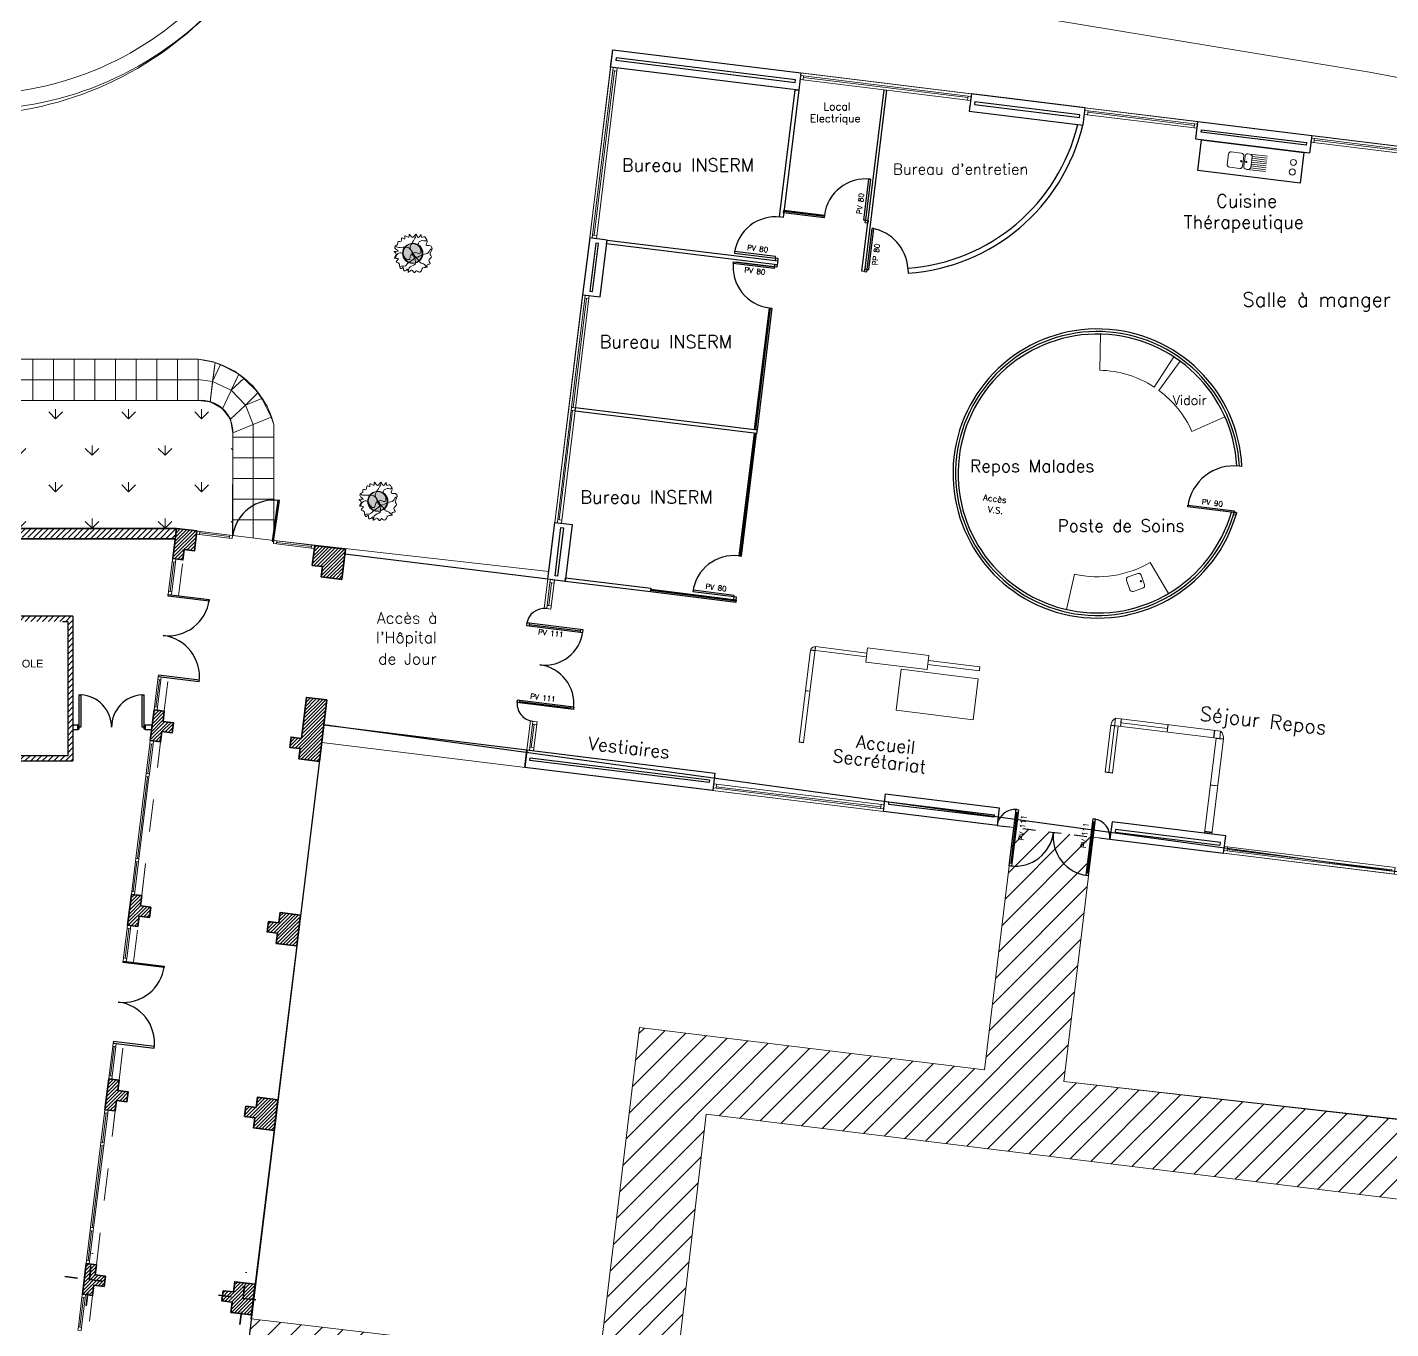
# Model space of a CAD drawing. Header units: metres. Extents: x -8 to 247, y -4 to 148.
# Drawn here: x 182.58 to 208.99, y 102.5 to 127.71 of the extents above; entities that cross this region are included whole.
import ezdxf
from ezdxf.enums import TextEntityAlignment as Align

# ---------------------------------------------------------------- set-up
doc = ezdxf.new("R2010")
doc.units = ezdxf.units.M
doc.header["$LTSCALE"] = 5
for name, pattern in [('CACHÉ', [0.25, 0.125, -0.125]), ('CONTINU', [0]), ('POINTILLÉS', [0.1, 0.05, -0.05])]:
    doc.linetypes.add(name, pattern=pattern)
doc.layers.get('0').update_dxf_attribs({"lineweight": 0})
for name, color, linetype, lineweight in [('003 Mur porteur', 7, 'Continuous', 18), ('00_tx_rep_local', 7, 'Continuous', 5), ('800 Espace-vert', 8, 'Continuous', 5), ('801 ABRES JARDINS', 8, 'Continuous', 0), ('900 equipement', 150, 'Continuous', 0), ('A_chass', 4, 'Continuous', 20), ('A_MURS_STRU', 7, 'Continuous', 35), ('A_SANI', 5, 'Continuous', 20)]:
    doc.layers.add(name, color=color, linetype=linetype, lineweight=lineweight)
for name, color, linetype in [('_contour jardin', 3, 'Continuous'), ('A_Etiqu_Local', 7, 'Continuous'), ('A_HACH_CLOIS', 7, 'CONTINU'), ('A_MUR_CLOI', 7, 'Continuous'), ('A_MURS_CLOI', 7, 'Continuous'), ('A_PORT', 7, 'Continuous'), ('Circulation jardin', 31, 'Continuous')]:
    doc.layers.add(name, color=color, linetype=linetype)
doc.styles.add('Attribut', font='arial.ttf')
doc.styles.add('ROMANS', font='ROMANS')

# ---------------------------------------------------------------- blocks, each defined once
blk = doc.blocks.new('BROCA0P-G8')
at = {"layer": '800 Espace-vert', "color": 7, "linetype": 'Continuous'}
for p, q in [((71.100006, 88.535446), (70.800003, 88.535446)), ((71.899994, 88.535446), (72.199997, 88.535446)), ((72.199997, 88.235443), (72.199997, 88.535446))]:
    blk.add_line(p, q, dxfattribs=at)
blk.add_lwpolyline([(71.100006, 88.535446), (71.899994, 88.535446)], dxfattribs=at)
blk = doc.blocks.new('BROCA0P-G9')
at = {"layer": '800 Espace-vert', "color": 7, "linetype": 'Continuous'}
blk.add_lwpolyline([(71.100006, 107.150002), (71.899994, 107.150002)], dxfattribs=at)
blk = doc.blocks.new('BROCA0P-G10')
at = {"layer": '800 Espace-vert', "color": 7, "linetype": 'Continuous'}
for p, q in [((72.199997, 107.150002), (72.199997, 106.849998)), ((71.100006, 106.849998), (70.800003, 106.849998)), ((71.899994, 106.849998), (72.199997, 106.849998))]:
    blk.add_line(p, q, dxfattribs=at)
blk.add_lwpolyline([(71.100006, 106.849998), (71.899994, 106.849998)], dxfattribs=at)
blk = doc.blocks.new('BROCA0P-G7')
at = {"layer": '800 Espace-vert', "color": 7, "linetype": 'Continuous'}
for p, q in [((70.800003, 107.150002), (70.800003, 106.849998)), ((70.800003, 88.535446), (70.800003, 87.957268)), ((72.199997, 88.235443), (72.199997, 87.957268))]:
    blk.add_line(p, q, dxfattribs=at)
for points in [[(71.100006, 107.150002), (71.100006, 107.650002)], [(71.899994, 107.650002), (71.899994, 107.150002)], [(70.800003, 107.150002), (70.800003, 107.342735)], [(72.199997, 107.342735), (72.199997, 107.150002)], [(71.100006, 88.150002), (71.899994, 88.150002)], [(71.100006, 88.150002), (71.100006, 87.650002)], [(71.899994, 87.650002), (71.899994, 88.150002)]]:
    blk.add_lwpolyline(points, dxfattribs=at)
for centre, radius, start, end in [((71.100006, 101.150002), 6.5, 90.000003, 184.624084), ((71.899994, 101.150002), 6.5, 355.375917, 89.999996), ((71.100006, 101.150002), 6.2, 92.77349, 187.417672), ((71.899994, 101.150002), 6.2, 352.582315, 87.226509), ((65, 97.650002), 3, 97.25462, 262.745384), ((78, 97.650002), 3, 277.254618, 82.745379), ((65, 97.650002), 2.7, 91.020945, 268.979051), ((71.899994, 94.150002), 6.2, 270.000001, 270.000001), ((78, 97.650002), 2.7, 271.02095, 88.979053), ((71.100006, 94.150002), 6.2, 172.582338, 267.226507), ((71.899994, 94.150002), 6.2, 272.773495, 7.417662), ((71.100006, 94.150002), 6.5, 175.375912, 270.000001), ((71.899994, 94.150002), 6.5, 270.000001, 4.624088)]:
    blk.add_arc(centre, radius, start, end, dxfattribs=at)
at = {"layer": '800 Espace-vert'}
for name in ['BROCA0P-G10', 'BROCA0P-G9', 'BROCA0P-G8']:
    blk.add_blockref(name, (0, 0), dxfattribs=at)
blk = doc.blocks.new('A_Etiqu_Local')
at = {"style": 'Attribut', "flags": 1}
for tag, p in [('CODE_HOPITAL', (-0.446, 1.632)), ('CODE_SITE', (-0.446, 1.407)), ('CODE_BATIMENT', (-0.446, 1.182)), ('CODE_SECTEUR', (-0.446, 0.957)), ('CODE_ETAGE', (-0.446, 0.732)), ('NOM_NORMALISE', (-0.446, -0.843)), ('SECTEUR_ACTIVITE', (-0.446, -1.068)), ('SOUS_SECTEUR_ACTIVITE', (-0.446, -1.293)), ('VOLUME', (-0.446, -1.518)), ('SERVICE', (-0.446, -1.743)), ('CODE_UG', (-0.446, -1.968)), ('CODE_UA', (-0.446, -2.193)), ('CODE_POLE', (-0.446, -2.418)), ('OCCUPANT_EXTERNE', (-0.446, -2.643)), ('DISPONIBILITE', (-0.446, -2.868)), ('ACCES_HANDICAPES', (-0.446, -3.093)), ('NATURE_SOL', (-0.446, -3.318)), ('RISQUE_LABORATOIRE', (-0.446, -3.543)), ('AMIANTE', (-0.446, -3.768))]:
    blk.add_attdef(tag, p, '', height=0.15, dxfattribs=at)
at = {"layer": 'A_Etiqu_Local', "style": 'Attribut'}
for tag, p in [('CODE_PIECE', (-0.446, 0.282)), ('NOM_USAGE', (-0.446, 0.057)), ('SURFACE', (-0.446, -0.168))]:
    blk.add_attdef(tag, p, '', height=0.15, dxfattribs=at)

msp = doc.modelspace()

# ---------------------------------------------------------------- hatches: boundary and pattern name
at = {"layer": '800 Espace-vert'}
h = msp.add_hatch(dxfattribs=at)
h.set_pattern_fill('GRASS', color=8, style=0)
h.set_pattern_definition([(90, (109.5912, 38.09946), (-0.707107, 0.707107), [0.1875, -1.226714]), (45, (109.5912, 38.0995), (-0.707107, 0.707107), [0.1875, -0.8125]), (135, (109.5912, 38.0995), (-0.707107, -0.707107), [0.1875, -0.8125])])
edge = h.paths.add_edge_path()
edge.add_line((180.691, 120.481), (180.691, 117.999))
edge.add_line((180.691, 117.999), (185.469, 118))
edge.add_line((185.469, 118), (186.56, 117.865))
edge.add_line((186.56, 117.865), (186.562, 119.79))
edge.add_arc((185.571, 119.427), 1.055, 20.1547, 92.2234)
edge.add_line((185.53, 120.481), (180.691, 120.481))
at = {"layer": '801 ABRES JARDINS'}
for points in [[(190.231, 123.325, 1), (189.85, 123.325, 1)], [(189.554, 118.524, 1), (189.173, 118.524, 1)]]:
    msp.add_hatch(color=8, dxfattribs=at).paths.add_polyline_path(points)
at = {"layer": 'A_HACH_CLOIS'}
h = msp.add_hatch(dxfattribs=at)
h.set_pattern_fill('ANSI31', color=8, scale=0.025, style=0)
h.paths.add_polyline_path([(185.469, 117.999), (180.691, 117.999), (177.916, 117.999), (177.916, 117.859), (177.916, 117.859), (185.445, 117.799)])
h = msp.add_hatch(dxfattribs=at)
h.set_pattern_fill('ANSI31', color=8, scale=0.025, style=0)
h.paths.add_polyline_path([(179.666, 116.2), (183.466, 116.2), (183.466, 116.299), (179.666, 116.299)])
h.paths.add_polyline_path([(180.266, 115.7), (180.191, 115.7), (180.191, 116.2), (180.266, 116.2)])
h.paths.add_polyline_path([(181.141, 116.2), (181.066, 116.2), (181.066, 115.7), (181.141, 115.7)])
h.paths.add_polyline_path([(183.366, 116.2), (183.466, 116.2), (183.466, 113.5), (183.366, 113.5)])
h.paths.add_polyline_path([(183.366, 113.5), (181.604, 113.5), (181.604, 113.599), (183.366, 113.599)])
h.paths.add_polyline_path([(181.604, 114.5), (181.529, 114.5), (181.529, 113.5), (181.604, 113.5)])
h.paths.add_polyline_path([(181.529, 114.425), (178.666, 114.425), (178.666, 114.5), (181.529, 114.5)])
h.paths.add_polyline_path([(181.141, 114.5), (181.066, 114.5), (181.066, 115), (181.141, 115)])
h.paths.add_polyline_path([(180.266, 114.5), (180.191, 114.5), (180.191, 115), (180.266, 115)])
at = {"layer": 'A_MURS_STRU'}
h = msp.add_hatch(dxfattribs=at)
h.set_pattern_fill('ANSI31', color=8, scale=0.015, style=0)
h.paths.add_polyline_path([(188.745, 117.597), (188.149, 117.67), (188.102, 117.285), (188.3, 117.261), (188.276, 117.062), (188.673, 117.013)])
h.paths.add_polyline_path([(187.875, 110.511), (187.478, 110.56), (187.453, 110.361), (187.255, 110.386), (187.23, 110.187), (187.429, 110.163), (187.404, 109.964), (187.801, 109.915)])
h.paths.add_polyline_path([(184.599, 110.913), (184.526, 110.318), (184.725, 110.293), (184.749, 110.492), (184.947, 110.467), (184.972, 110.666), (184.773, 110.69), (184.798, 110.889)])
h.paths.add_polyline_path([(184.16, 107.34), (184.087, 106.744), (184.286, 106.72), (184.31, 106.919), (184.509, 106.894), (184.533, 107.093), (184.335, 107.117), (184.359, 107.316)])
h.paths.add_polyline_path([(187.436, 106.938), (187.039, 106.986), (187.014, 106.788), (186.816, 106.812), (186.792, 106.614), (186.99, 106.589), (186.966, 106.391), (187.363, 106.342)])
h.paths.add_polyline_path([(188.386, 114.68), (187.989, 114.728), (187.892, 113.934), (187.693, 113.959), (187.669, 113.76), (187.868, 113.736), (187.843, 113.537), (188.24, 113.489)])
h.paths.add_polyline_path([(185.038, 114.486), (184.965, 113.891), (185.163, 113.866), (185.188, 114.065), (185.386, 114.04), (185.411, 114.239), (185.212, 114.263), (185.236, 114.462)])
edge = h.paths.add_edge_path()
edge.add_line((185.469, 117.999), (185.866, 117.951))
edge.add_line((185.866, 117.951), (185.819, 117.565))
edge.add_line((185.819, 117.565), (185.62, 117.59))
edge.add_line((185.62, 117.59), (185.596, 117.391))
edge.add_line((185.596, 117.391), (185.398, 117.416))
edge.add_line((185.398, 117.416), (185.469, 118))
h = msp.add_hatch(dxfattribs=at)
h.set_pattern_fill('ANSI31', color=8, scale=0.015, style=0)
h.paths.add_polyline_path([(183.722, 103.767), (183.649, 103.171), (183.847, 103.147), (183.871, 103.345), (184.07, 103.321), (184.094, 103.52), (183.896, 103.544), (183.92, 103.742)])
h = msp.add_hatch(dxfattribs=at)
h.set_pattern_fill('ANSI31', color=8, scale=0.015, style=0)
h.paths.add_polyline_path([(186.997, 103.365), (186.6, 103.413), (186.576, 103.215), (186.377, 103.239), (186.353, 103.041), (186.551, 103.016), (186.527, 102.818), (186.924, 102.769)])
at = {"layer": 'Circulation jardin'}
h = msp.add_hatch(dxfattribs=at)
h.set_pattern_fill('ANSI31', color=8, scale=0.1, style=0)
h.paths.add_polyline_path([(201.69, 112.211), (201.125, 107.516), (194.438, 108.337), (193.68, 101.895), (186.914, 102.691), (186.741, 101.28), (186.73, 101.192), (193.478, 100.391), (190.839, 79.117), (184.663, 73.649), (183.359, 73.649), (183.166, 71.949), (186.891, 71.949), (186.941, 73.649), (190.104, 76.449), (200.191, 76.449), (201.96, 74.865), (201.791, 71.949), (203.301, 71.949), (203.472, 74.855), (204.901, 76.449), (212.568, 76.439), (214.709, 73.92), (214.709, 71.949), (209.191, 71.949), (209.191, 69.149), (217.944, 69.149), (217.944, 66.643), (220.744, 66.643), (220.744, 45.515), (230.944, 45.515), (230.944, 56.515), (239.48, 56.515), (237.208, 66.055), (230.944, 66.055), (230.944, 90.155), (228.17, 90.155), (217.944, 90.155), (217.944, 71.949), (215.873, 71.949), (215.873, 94.9), (216.702, 95.399), (221.874, 95.4), (221.874, 96.628), (221.174, 96.628), (221.174, 98.066), (221.874, 98.066), (221.874, 99.296), (220.664, 99.296), (220.74, 108.236), (215.866, 108.88), (215.873, 105.784), (202.659, 107.29), (203.228, 112.022)])
h.paths.add_polyline_path([(203.323, 88.137), (202.579, 78.043), (191.991, 78.043)], flags=16)
h.paths.add_polyline_path([(204.834, 88.095), (204.093, 78.043), (213.702, 78.043)], flags=16)
h.paths.add_polyline_path([(194.875, 99.384), (192.551, 80.564), (203.15, 90.005)], flags=16)
h.paths.add_polyline_path([(196.302, 100.049), (203.592, 91.786), (204.129, 99.079)], flags=16)
h.paths.add_polyline_path([(205.63, 98.893), (205.103, 91.744), (212.213, 98.077)], flags=16)
h.paths.add_polyline_path([(214.709, 98.278), (205.276, 89.877), (214.709, 79.185)], flags=16)
h.paths.add_polyline_path([(195.733, 106.657), (214.709, 104.327), (214.709, 99.289), (195.156, 101.712)], flags=16)
h.paths.add_polyline_path([(219.344, 88.699), (219.344, 67.964), (222.144, 67.964), (222.144, 57.915), (229.544, 57.915), (229.544, 88.699)], flags=16)
h.paths.add_polyline_path([(222.144, 56.515), (229.544, 56.515), (229.544, 46.915), (222.144, 46.915)], flags=16)
h.paths.add_polyline_path([(230.944, 64.655), (236.103, 64.655), (237.707, 57.915), (230.944, 57.915)], flags=16)

# ---------------------------------------------------------------- linework, layer by layer
at = {"layer": '800 Espace-vert', "color": 8}
for p, q in [((185.891, 121.281), (180.691, 121.281)), ((185.891, 120.481), (185.891, 121.281)), ((185.891, 120.881), (180.691, 120.881)), ((180.691, 120.481), (185.891, 120.481)), ((186.96, 120.016), (186.96, 118.565)), ((187.356, 120.015), (187.356, 118.565)), ((187.356, 119.365), (186.562, 119.365)), ((187.356, 118.965), (186.562, 118.965)), ((203.228, 112.022), (202.659, 107.29)), ((202.659, 107.29), (215.874, 105.807))]:
    msp.add_line(p, q, dxfattribs=at)
msp.add_lwpolyline([(224.594, 99.297), (217.779, 125.074), (208.616, 126.829), (200.592, 128.155), (192.274, 130.647), (190.987, 135.166), (190.482, 134.977, -0.24865), (188.012, 133.133, -0.428494), (181.509, 126.008)], format="xyb", dxfattribs=at)
for points in [[(180.691, 121.281), (185.891, 121.281), (186.192, 121.228), (186.602, 121.048), (186.948, 120.764), (187.227, 120.37), (187.356, 120.015), (187.356, 117.768), (192.681, 117.166), (193.922, 127.27), (214.408, 124.754), (212.702, 110.858), (203.228, 112.022), (202.659, 107.29), (215.873, 105.784), (215.866, 108.88), (220.74, 108.236), (220.664, 99.296)], [(182.691, 120.481), (182.691, 121.281)], [(183.091, 120.481), (183.091, 121.281)], [(183.491, 120.481), (183.491, 121.281)], [(183.891, 120.481), (183.891, 121.281)], [(184.291, 120.481), (184.291, 121.281)], [(184.691, 120.481), (184.691, 121.281)], [(185.091, 120.481), (185.091, 121.281)], [(185.491, 120.481), (185.491, 121.281)], [(185.891, 121.278), (186.218, 121.217)], [(186.218, 121.217), (186.122, 120.453), (185.891, 120.481)], [(186.677, 120.987), (186.366, 120.318), (186.122, 120.453), (186.171, 120.846), (186.533, 120.678)], [(186.17, 120.846), (186.323, 121.175), (186.219, 121.212), (186.17, 120.847)], [(186.534, 120.678), (186.171, 120.847), (186.323, 121.175), (186.677, 120.987)], [(186.532, 120.678), (186.781, 120.909), (186.678, 120.986), (186.532, 120.678)], [(186.172, 120.847), (185.891, 120.883)], [(185.891, 120.883), (186.171, 120.847)], [(186.533, 120.677), (186.806, 120.385), (186.517, 120.114), (186.366, 120.318)], [(186.806, 120.385), (187.124, 120.516), (187.304, 120.158), (186.959, 120.015)], [(186.806, 120.385), (186.959, 120.015), (186.562, 119.852), (186.517, 120.114)], [(187.356, 119.765), (186.562, 119.765), (186.562, 119.852), (186.96, 120.016)], [(186.96, 119.765), (186.959, 120.015)], [(187.356, 118.565), (186.562, 118.565), (186.562, 119.765)], [(187.356, 118.165), (186.562, 118.165), (186.562, 118.565)], [(186.96, 118.565), (186.959, 118.165)], [(187.356, 118.565), (187.356, 118.165)], [(187.356, 117.768), (186.562, 117.861), (186.562, 118.165)], [(186.959, 118.165), (186.959, 117.814)], [(187.356, 118.165), (187.356, 117.768)]]:
    msp.add_lwpolyline(points, dxfattribs=at)
for points in [[(186.534, 120.678), (186.775, 120.906), (187.053, 120.63), (186.807, 120.386)], [(186.914, 102.691), (193.665, 101.897), (194.438, 108.337), (201.125, 107.516), (201.69, 112.211), (188.285, 113.857)], [(195.733, 106.657), (214.709, 104.327), (214.709, 99.289), (195.156, 101.712)]]:
    msp.add_lwpolyline(points, close=True, dxfattribs=at)
msp.add_lwpolyline([(180.691, 120.481), (180.691, 117.999), (185.469, 117.999), (186.56, 117.865), (186.562, 119.852, 0.447825), (185.891, 120.481), (180.691, 120.481)], format="xyb", close=True, dxfattribs=at)
for centre, radius, start, end in [((185.703, 119.583), 1.709, 14.6557, 83.6644), ((185.919, 119.812), 0.67, 26.8048, 92.3907)]:
    msp.add_arc(centre, radius, start, end, dxfattribs=at)
at = {"layer": '801 ABRES JARDINS', "color": 8}
for centre in [(190.04, 123.325), (190.054, 123.329), (189.364, 118.524), (189.377, 118.527)]:
    msp.add_circle(centre, 0.191, dxfattribs=at)
at = {"layer": '801 ABRES JARDINS', "color": 8, "linetype": 'Continuous', "start_tangent": (0.516499, -0.856288), "end_tangent": (0.571008, -0.820944)}
for points in [[(190.321, 123.592), (190.311, 123.487), (190.388, 123.476), (190.421, 123.415), (190.388, 123.306), (190.411, 123.263), (190.361, 123.185), (190.385, 123.125), (190.319, 123.1), (190.327, 123.069), (190.245, 123.049), (190.204, 122.979), (190.157, 122.967), (190.121, 122.992), (190.086, 122.954), (190.029, 123.003), (189.988, 122.975), (189.964, 122.966), (189.95, 123.022), (189.899, 122.986), (189.87, 123.008), (189.865, 123.052), (189.815, 123.034), (189.796, 123.064), (189.779, 123.132), (189.727, 123.165), (189.77, 123.22), (189.697, 123.241), (189.729, 123.314), (189.685, 123.36), (189.763, 123.371), (189.703, 123.431), (189.717, 123.477), (189.754, 123.503), (189.76, 123.553), (189.821, 123.561), (189.841, 123.626), (189.892, 123.611), (189.893, 123.668), (189.975, 123.641), (189.979, 123.697), (190.041, 123.636), (190.11, 123.698), (190.162, 123.633), (190.211, 123.689), (190.221, 123.635), (190.262, 123.648), (190.321, 123.592)], [(189.645, 118.79), (189.634, 118.685), (189.712, 118.674), (189.745, 118.614), (189.712, 118.504), (189.734, 118.462), (189.684, 118.384), (189.708, 118.324), (189.642, 118.299), (189.65, 118.267), (189.569, 118.247), (189.527, 118.177), (189.481, 118.166), (189.445, 118.191), (189.409, 118.152), (189.353, 118.201), (189.312, 118.173), (189.287, 118.164), (189.274, 118.22), (189.222, 118.184), (189.193, 118.207), (189.188, 118.25), (189.139, 118.232), (189.119, 118.262), (189.102, 118.331), (189.05, 118.363), (189.093, 118.418), (189.02, 118.44), (189.052, 118.513), (189.008, 118.559), (189.086, 118.569), (189.027, 118.629), (189.04, 118.675), (189.078, 118.701), (189.084, 118.751), (189.144, 118.759), (189.164, 118.824), (189.215, 118.81), (189.216, 118.867), (189.298, 118.839), (189.303, 118.895), (189.365, 118.834), (189.433, 118.896), (189.485, 118.831), (189.534, 118.888), (189.544, 118.833), (189.586, 118.847), (189.645, 118.79)]]:
    msp.add_spline(points, degree=3, dxfattribs=at)
at = {"layer": '801 ABRES JARDINS', "color": 8}
for points, start_tangent, end_tangent in [([(190.049, 123.317), (190.007, 123.402), (190.076, 123.595), (190.103, 123.69)], (0.16158, 0.98686), (-0.301301, 0.953529)), ([(190.058, 123.322), (190.001, 123.267), (189.982, 123.209), (189.904, 123.237), (189.845, 123.33), (189.746, 123.304), (189.691, 123.234)], (-0.697984, 0.716113), (-0.905695, 0.42393)), ([(190.058, 123.322), (190.006, 123.402), (189.806, 123.443), (189.71, 123.47)], (-0.926926, 0.375245), (-0.65772, 0.753263)), ([(190.049, 123.317), (190.126, 123.337), (190.185, 123.322), (190.201, 123.404), (190.152, 123.503), (190.227, 123.574), (190.315, 123.585)], (-0.248629, 0.968599), (0.108955, 0.994047)), ([(190.049, 123.317), (190.12, 123.254), (190.24, 123.303), (190.351, 123.343), (190.415, 123.408)], (0.524597, -0.85135), (0.929959, -0.367662)), ([(190.058, 123.322), (190.074, 123.229), (189.971, 123.152), (189.879, 123.078), (189.789, 123.057)], (0.454314, -0.890842), (-0.169634, -0.985507)), ([(190.058, 123.322), (190.094, 123.216), (190.093, 123.119), (189.977, 123.046), (189.957, 122.959)], (0.94823, -0.317584), (-0.47219, -0.881497)), ([(190.049, 123.327), (190.16, 123.198), (190.197, 123.146), (190.258, 123.125), (190.32, 123.062)], (-0.640506, -0.767953), (0.864539, -0.502566)), ([(189.372, 118.515), (189.331, 118.601), (189.399, 118.793), (189.427, 118.889)], (0.16158, 0.98686), (-0.301301, 0.953529)), ([(189.381, 118.52), (189.33, 118.6), (189.13, 118.642), (189.034, 118.668)], (-0.926926, 0.375245), (-0.65772, 0.753263)), ([(189.372, 118.515), (189.449, 118.535), (189.508, 118.52), (189.525, 118.602), (189.476, 118.701), (189.55, 118.772), (189.638, 118.783)], (-0.248629, 0.968599), (0.108955, 0.994047)), ([(189.372, 118.515), (189.443, 118.453), (189.563, 118.501), (189.674, 118.541), (189.738, 118.606)], (0.524597, -0.85135), (0.929959, -0.367662)), ([(189.381, 118.52), (189.324, 118.465), (189.306, 118.407), (189.228, 118.435), (189.168, 118.528), (189.069, 118.502), (189.014, 118.432)], (-0.697984, 0.716113), (-0.905695, 0.42393)), ([(189.381, 118.52), (189.398, 118.427), (189.294, 118.35), (189.202, 118.276), (189.113, 118.255)], (0.454314, -0.890842), (-0.169634, -0.985507)), ([(189.381, 118.52), (189.417, 118.414), (189.416, 118.317), (189.301, 118.244), (189.281, 118.157)], (0.94823, -0.317584), (-0.47219, -0.881497)), ([(189.373, 118.525), (189.484, 118.396), (189.521, 118.344), (189.581, 118.323), (189.644, 118.26)], (-0.640506, -0.767953), (0.864539, -0.502566))]:
    msp.add_spline(points, degree=3, dxfattribs=dict(at, start_tangent=start_tangent, end_tangent=end_tangent))
at = {"layer": '900 equipement', "color": 8}
for p, q in [((197.618, 113.85), (197.847, 115.711)), ((197.841, 115.636), (197.851, 115.71)), ((197.847, 115.711), (198.844, 115.588)), ((197.534, 113.86), (197.753, 115.647)), ((197.753, 115.647), (198.835, 115.514)), ((197.753, 115.643), (197.837, 115.632)), ((200.035, 115.442), (201.033, 115.319)), ((201.024, 115.245), (200.026, 115.367)), ((201.029, 115.32), (201.02, 115.245)), ((201.033, 115.319), (201.024, 115.245)), ((197.741, 114.847), (197.656, 114.857)), ((197.741, 114.851), (197.657, 114.861)), ((203.571, 114.19), (203.46, 113.28)), ((203.658, 114.323), (203.529, 113.271)), ((205.678, 113.931), (203.571, 114.19)), ((203.713, 114.169), (203.571, 114.186)), ((203.713, 114.173), (203.602, 113.262)), ((205.695, 114.073), (203.658, 114.323)), ((203.755, 114.167), (203.772, 114.309)), ((203.759, 114.167), (203.776, 114.309)), ((203.768, 114.238), (204.666, 114.128)), ((204.657, 114.057), (204.675, 114.199)), ((204.661, 114.056), (204.679, 114.198)), ((205.559, 113.946), (205.577, 114.088)), ((205.563, 113.945), (205.581, 114.087)), ((197.618, 113.85), (197.534, 113.86)), ((197.619, 113.858), (197.535, 113.868)), ((205.381, 112.1), (205.607, 113.94)), ((205.523, 112.083), (205.749, 113.923)), ((205.606, 113.934), (205.748, 113.917)), ((205.607, 113.94), (205.749, 113.923)), ((205.678, 113.931), (205.695, 114.073)), ((203.602, 113.262), (203.46, 113.28)), ((203.603, 113.27), (203.461, 113.288)), ((205.495, 113.03), (205.637, 113.013)), ((205.496, 113.036), (205.638, 113.019)), ((205.381, 112.1), (205.523, 112.083)), ((205.384, 112.125), (205.526, 112.107)), ((205.385, 112.138), (205.527, 112.12))]:
    msp.add_line(p, q, dxfattribs=at)
for points in [[(198.822, 115.412), (198.856, 115.687), (200.047, 115.541), (200.014, 115.266)], [(199.506, 115.273), (199.409, 114.478), (200.903, 114.295), (201, 115.089)]]:
    msp.add_lwpolyline(points, close=True, dxfattribs=at)
for centre, radius, start, end in [((197.836, 115.626), 0.085, 82.6022, 166.245), ((203.742, 114.174), 0.172, 119.281, 174.5544), ((205.583, 113.949), 0.168, 351.1334, 47.9966)]:
    msp.add_arc(centre, radius, start, end, dxfattribs=at)
at = {"layer": '_contour jardin', "color": 8}
msp.add_lwpolyline([(188.327, 114.194), (183.166, 71.949), (209.191, 71.949), (209.191, 69.149), (214.507, 69.149), (214.507, 64.743), (213.344, 64.743), (213.344, 56.443), (213.544, 56.443), (213.544, 55.643), (208.341, 55.643), (208.359, 38.378), (244.275, 38.415), (246.5, 41.324), (225.834, 125.748), (214.408, 124.754), (212.702, 110.858)], close=True, dxfattribs=at)
at = {"layer": 'A_chass', "color": 8, "linetype": 'Continuous'}
for p, q in [((186.494, 117.813), (185.918, 117.884)), ((186.498, 117.843), (185.922, 117.914)), ((186.502, 117.873), (185.926, 117.943)), ((188.083, 117.618), (187.408, 117.701)), ((188.087, 117.648), (187.412, 117.731)), ((188.091, 117.678), (187.416, 117.76)), ((185.32, 116.78), (185.39, 117.356)), ((185.349, 116.777), (185.42, 117.352)), ((185.379, 116.773), (185.45, 117.349)), ((185.045, 114.546), (185.11, 115.073)), ((185.075, 114.542), (185.14, 115.07)), ((185.105, 114.538), (185.17, 115.066)), ((184.887, 113.255), (184.957, 113.831)), ((184.917, 113.252), (184.987, 113.828)), ((184.946, 113.248), (185.017, 113.824)), ((184.684, 111.608), (184.879, 113.196)), ((184.714, 111.604), (184.909, 113.192)), ((184.744, 111.601), (184.939, 113.189)), ((184.606, 110.972), (184.677, 111.548)), ((184.636, 110.969), (184.707, 111.545)), ((184.666, 110.965), (184.737, 111.541)), ((184.448, 109.682), (184.519, 110.258)), ((184.478, 109.679), (184.548, 110.254)), ((184.508, 109.675), (184.578, 110.251)), ((184.168, 107.399), (184.238, 107.975)), ((184.197, 107.396), (184.268, 107.971)), ((184.227, 107.392), (184.298, 107.968)), ((184.009, 106.109), (184.08, 106.685)), ((184.039, 106.105), (184.11, 106.681)), ((184.069, 106.102), (184.14, 106.678)), ((183.807, 104.462), (184.002, 106.05)), ((183.837, 104.458), (184.032, 106.046)), ((183.867, 104.454), (184.062, 106.042)), ((183.729, 103.826), (183.8, 104.402)), ((183.759, 103.822), (183.829, 104.398)), ((183.789, 103.819), (183.859, 104.395)), ((183.571, 102.536), (183.641, 103.112)), ((183.6, 102.532), (183.671, 103.108)), ((183.63, 102.529), (183.701, 103.104))]:
    msp.add_line(p, q, dxfattribs=at)
at = {"layer": 'A_chass', "color": 8, "linetype": 'CACHÉ'}
for p, q in [((185.511, 116.696), (185.596, 117.391)), ((185.23, 114.414), (185.316, 115.108)), ((184.798, 110.889), (185.163, 113.866)), ((184.639, 109.598), (184.725, 110.293)), ((184.359, 107.316), (184.444, 108.01)), ((183.92, 103.742), (184.286, 106.72)), ((183.481, 100.169), (183.847, 103.147))]:
    msp.add_line(p, q, dxfattribs=at)
at = {"layer": 'A_chass', "color": 8, "linetype": 'Continuous'}
for points in [[(193.475, 123.627), (193.881, 126.932), (194.01, 126.916), (193.604, 123.611)], [(193.532, 123.68), (193.923, 126.866), (193.953, 126.863), (193.561, 123.677)], [(197.565, 126.822), (197.549, 126.693), (200.854, 126.287), (200.87, 126.416)], [(200.8, 126.344), (197.614, 126.735), (197.618, 126.765), (200.804, 126.374)], [(203.073, 126.146), (203.057, 126.017), (205.241, 125.749), (205.257, 125.878)], [(205.188, 125.805), (203.123, 126.059), (203.127, 126.089), (205.191, 125.835)], [(210.765, 125.201), (210.75, 125.072), (207.444, 125.478), (207.46, 125.607)], [(207.51, 125.52), (210.696, 125.129), (210.7, 125.159), (207.514, 125.55)], [(192.798, 118.118), (193.339, 122.525), (193.468, 122.509), (192.927, 118.102)], [(193.382, 122.459), (193.122, 120.345), (193.152, 120.342), (193.412, 122.456)], [(192.855, 118.172), (193.115, 120.286), (193.145, 120.282), (192.885, 118.168)], [(185.926, 117.943), (185.918, 117.884), (185.859, 117.891), (185.866, 117.951)], [(186.56, 117.865), (186.553, 117.806), (186.494, 117.813), (186.502, 117.873)], [(187.416, 117.76), (187.408, 117.701), (187.349, 117.708), (187.356, 117.768)], [(188.149, 117.67), (188.142, 117.611), (188.083, 117.618), (188.091, 117.678)], [(185.45, 117.349), (185.39, 117.356), (185.398, 117.416), (185.457, 117.408)], [(192.594, 116.456), (192.663, 117.016), (192.792, 117.001), (192.723, 116.44)], [(185.372, 116.713), (185.312, 116.721), (185.32, 116.78), (185.379, 116.773)], [(192.651, 116.509), (192.705, 116.951), (192.735, 116.947), (192.681, 116.506)], [(185.17, 115.066), (185.11, 115.073), (185.117, 115.133), (185.177, 115.125)], [(185.097, 114.479), (185.038, 114.486), (185.045, 114.546), (185.105, 114.538)], [(192.257, 113.711), (192.326, 114.272), (192.455, 114.256), (192.386, 113.695)], [(192.314, 113.765), (192.368, 114.206), (192.398, 114.203), (192.344, 113.761)], [(185.017, 113.824), (184.957, 113.831), (184.965, 113.891), (185.024, 113.883)], [(184.939, 113.189), (184.879, 113.196), (184.887, 113.255), (184.946, 113.248)], [(195.858, 112.927), (195.874, 113.056), (199.179, 112.65), (199.164, 112.521)], [(195.928, 112.999), (199.114, 112.607), (199.11, 112.578), (195.924, 112.969)], [(209.059, 111.306), (209.075, 111.435), (205.77, 111.841), (205.754, 111.712)], [(209.01, 111.392), (205.823, 111.784), (205.82, 111.754), (209.006, 111.363)], [(184.737, 111.541), (184.677, 111.548), (184.684, 111.608), (184.744, 111.601)], [(184.659, 110.905), (184.599, 110.913), (184.606, 110.972), (184.666, 110.965)], [(184.578, 110.251), (184.519, 110.258), (184.526, 110.318), (184.586, 110.31)], [(184.5, 109.615), (184.441, 109.623), (184.448, 109.682), (184.508, 109.675)], [(184.298, 107.968), (184.238, 107.975), (184.246, 108.035), (184.305, 108.027)], [(184.22, 107.332), (184.16, 107.34), (184.168, 107.399), (184.227, 107.392)], [(184.14, 106.678), (184.08, 106.685), (184.087, 106.744), (184.147, 106.737)], [(184.062, 106.042), (184.002, 106.05), (184.009, 106.109), (184.069, 106.102)], [(183.859, 104.395), (183.8, 104.402), (183.807, 104.462), (183.867, 104.454)], [(183.781, 103.759), (183.722, 103.766), (183.729, 103.826), (183.789, 103.819)], [(183.701, 103.104), (183.641, 103.112), (183.649, 103.171), (183.708, 103.164)], [(183.623, 102.469), (183.563, 102.476), (183.571, 102.536), (183.63, 102.529)]]:
    msp.add_lwpolyline(points, close=True, dxfattribs=at)
at = {"layer": 'A_chass', "color": 8, "linetype": 'CACHÉ'}
for points in [[(194.002, 126.857), (193.923, 126.866), (193.93, 126.926), (194.01, 126.916)], [(197.558, 126.772), (197.549, 126.693), (197.608, 126.686), (197.618, 126.765)], [(200.804, 126.374), (200.794, 126.295), (200.854, 126.287), (200.864, 126.367)], [(203.067, 126.096), (203.057, 126.017), (203.117, 126.01), (203.127, 126.089)], [(205.191, 125.835), (205.181, 125.756), (205.241, 125.749), (205.251, 125.828)], [(207.514, 125.55), (207.504, 125.471), (207.444, 125.478), (207.454, 125.557)], [(193.611, 123.671), (193.532, 123.68), (193.524, 123.621), (193.604, 123.611)], [(193.468, 122.509), (193.389, 122.519), (193.382, 122.459), (193.461, 122.45)], [(193.202, 120.336), (193.122, 120.345), (193.115, 120.286), (193.194, 120.276)], [(192.935, 118.162), (192.855, 118.172), (192.848, 118.112), (192.927, 118.102)], [(192.792, 117.001), (192.713, 117.01), (192.705, 116.951), (192.785, 116.941)], [(192.731, 116.499), (192.651, 116.509), (192.644, 116.45), (192.723, 116.44)], [(192.455, 114.256), (192.376, 114.266), (192.368, 114.206), (192.448, 114.197)], [(192.394, 113.755), (192.314, 113.765), (192.307, 113.705), (192.386, 113.695)], [(195.865, 112.976), (195.874, 113.056), (195.934, 113.048), (195.924, 112.969)], [(199.11, 112.578), (199.12, 112.657), (199.179, 112.65), (199.17, 112.57)], [(205.82, 111.754), (205.83, 111.833), (205.77, 111.841), (205.76, 111.761)]]:
    msp.add_lwpolyline(points, close=True, dxfattribs=at)
at = {"layer": 'A_MUR_CLOI', "color": 8, "linetype": 'Continuous'}
for p, q in [((198.019, 124.041), (197.235, 124.137)), ((199.637, 123.038), (199.644, 122.941)), ((196.691, 119.913), (196.98, 122.268)), ((196.682, 119.842), (196.391, 117.466)), ((206.109, 119.199), (206.009, 119.211)), ((205.999, 118.306), (205.907, 118.317)), ((205.999, 118.306), (206.007, 118.305)), ((192.663, 117.016), (188.733, 117.499)), ((196.309, 116.594), (194.656, 116.797)), ((183.466, 116.299), (180.966, 116.299)), ((183.266, 116.2), (183.366, 116.2)), ((183.466, 116.299), (183.466, 113.5)), ((185.003, 114.2), (184.99, 114.1)), ((188.327, 114.194), (192.257, 113.711)), ((192.255, 113.696), (192.216, 113.374))]:
    msp.add_line(p, q, dxfattribs=at)
for points in [[(193.881, 126.932), (193.922, 127.27), (197.565, 126.822), (197.523, 126.485)], [(193.989, 127.115), (193.983, 127.066), (197.456, 126.639), (197.463, 126.689)], [(197.149, 124.032), (197.452, 126.494), (197.523, 126.485), (197.221, 124.023)], [(198.745, 122.98), (199.177, 126.493), (199.226, 126.487), (198.795, 122.974)], [(200.87, 126.416), (200.828, 126.079), (203.032, 125.808), (203.073, 126.146)], [(200.936, 126.261), (200.93, 126.211), (202.965, 125.961), (202.971, 126.011)], [(207.46, 125.607), (207.419, 125.27), (205.215, 125.54), (205.257, 125.878)], [(207.358, 125.472), (207.352, 125.423), (205.317, 125.672), (205.323, 125.722)], [(205.251, 124.931), (205.325, 125.527), (207.31, 125.283), (207.237, 124.688)], [(198.016, 124.016), (197.232, 124.113), (197.238, 124.162), (198.022, 124.066)], [(193.475, 123.627), (193.339, 122.525), (193.677, 122.484), (193.812, 123.585)], [(193.595, 123.526), (193.481, 122.593), (193.53, 122.587), (193.645, 123.52)], [(193.803, 123.514), (193.812, 123.585), (197.117, 123.18), (197.109, 123.108)], [(196.666, 119.916), (196.955, 122.271), (197.005, 122.264), (196.716, 119.91)], [(193.194, 120.27), (193.202, 120.342), (196.716, 119.91), (196.707, 119.839)], [(196.658, 119.845), (196.366, 117.469), (196.415, 117.463), (196.707, 119.839)], [(192.663, 117.016), (192.798, 118.118), (193.136, 118.077), (193.001, 116.975)], [(192.804, 117.085), (192.919, 118.018), (192.969, 118.012), (192.854, 117.079)], [(193.001, 116.975), (193.009, 117.047), (194.662, 116.844), (194.653, 116.772)], [(194.653, 116.772), (194.659, 116.822), (196.312, 116.619), (196.306, 116.569)], [(192.216, 113.374), (192.257, 113.711), (195.9, 113.264), (195.858, 112.927)], [(192.318, 113.507), (192.324, 113.557), (195.798, 113.13), (195.792, 113.081)], [(199.164, 112.521), (199.205, 112.858), (201.409, 112.588), (201.367, 112.25)], [(199.266, 112.656), (199.272, 112.705), (201.307, 112.456), (201.301, 112.406)], [(205.754, 111.712), (205.796, 112.049), (203.592, 112.32), (203.551, 111.982)], [(205.688, 111.867), (205.694, 111.917), (203.659, 112.167), (203.653, 112.117)]]:
    msp.add_lwpolyline(points, close=True, dxfattribs=at)
for points in [[(183.366, 116.2), (183.366, 113.599), (181.604, 113.599)], [(183.466, 114.2), (183.566, 114.2), (183.566, 114.1), (183.466, 114.1)], [(184.99, 114.1), (184.864, 114.1), (184.864, 114.2), (185.003, 114.2)]]:
    msp.add_lwpolyline(points, dxfattribs=at)
for centre, radius, start, end in [((199.372, 126.691), 3.662, 274.1463, 346.2598), ((199.372, 126.691), 3.76, 274.1463, 346.4362), ((203.312, 119.064), 2.8, 2.767, 344.2695), ((203.312, 119.064), 2.75, 2.9447, 343.0563), ((203.312, 119.064), 2.7, 3.1288, 343.9435)]:
    msp.add_arc(centre, radius, start, end, dxfattribs=at)
at = {"layer": 'A_MURS_CLOI', "color": 8}
msp.add_line((181.529, 113.5), (183.466, 113.5), dxfattribs=at)
at = {"layer": 'A_MURS_STRU', "color": 8, "linetype": 'Continuous'}
for p, q in [((185.469, 117.999), (177.916, 117.999)), ((177.916, 117.799), (185.445, 117.799)), ((185.469, 117.999), (185.445, 117.799)), ((185.469, 117.999), (185.866, 117.951))]:
    msp.add_line(p, q, dxfattribs=at)
at = {"layer": 'A_MURS_STRU', "color": 8, "linetype": 'POINTILLÉS'}
for p, q in [((183.784, 103.457), (183.847, 103.965)), ((186.762, 103.091), (186.824, 103.599)), ((183.308, 103.515), (183.784, 103.457)), ((183.722, 102.949), (183.784, 103.457)), ((183.784, 103.457), (184.261, 103.398)), ((186.286, 103.15), (186.762, 103.091)), ((186.7, 102.583), (186.762, 103.091)), ((186.762, 103.091), (187.238, 103.033))]:
    msp.add_line(p, q, dxfattribs=at)
at = {"layer": 'A_MURS_STRU', "color": 8, "linetype": 'Continuous'}
msp.add_lwpolyline([(185.866, 117.951), (185.819, 117.565), (185.62, 117.59), (185.596, 117.391), (185.398, 117.416), (185.469, 118)], dxfattribs=at)
for points in [[(188.745, 117.597), (188.149, 117.67), (188.102, 117.285), (188.3, 117.261), (188.276, 117.062), (188.673, 117.013)], [(188.386, 114.68), (187.989, 114.728), (187.892, 113.934), (187.693, 113.959), (187.669, 113.76), (187.868, 113.736), (187.843, 113.537), (188.24, 113.489)], [(185.038, 114.486), (184.965, 113.891), (185.163, 113.866), (185.188, 114.065), (185.386, 114.04), (185.411, 114.239), (185.212, 114.263), (185.236, 114.462)], [(184.599, 110.913), (184.526, 110.318), (184.725, 110.293), (184.749, 110.492), (184.947, 110.467), (184.972, 110.666), (184.773, 110.69), (184.798, 110.889)], [(187.875, 110.511), (187.478, 110.56), (187.453, 110.361), (187.255, 110.386), (187.23, 110.187), (187.429, 110.163), (187.404, 109.964), (187.801, 109.915)], [(184.16, 107.34), (184.087, 106.744), (184.286, 106.72), (184.31, 106.919), (184.509, 106.894), (184.533, 107.093), (184.335, 107.117), (184.359, 107.316)], [(187.436, 106.938), (187.039, 106.986), (187.014, 106.788), (186.816, 106.812), (186.792, 106.614), (186.99, 106.589), (186.966, 106.391), (187.363, 106.342)], [(183.722, 103.767), (183.649, 103.171), (183.847, 103.147), (183.871, 103.345), (184.07, 103.321), (184.094, 103.52), (183.896, 103.544), (183.92, 103.742)], [(186.997, 103.365), (186.6, 103.413), (186.576, 103.215), (186.377, 103.239), (186.353, 103.041), (186.551, 103.016), (186.527, 102.818), (186.924, 102.769)]]:
    msp.add_lwpolyline(points, close=True, dxfattribs=at)
at = {"layer": 'A_PORT', "color": 8, "linetype": 'Continuous'}
for p, q in [((198.786, 123.972), (198.884, 124.766)), ((198.914, 124.762), (198.816, 123.968)), ((198.884, 124.766), (198.914, 124.762)), ((198.816, 123.968), (198.786, 123.972)), ((198.81, 123.919), (198.816, 123.968)), ((198.86, 123.913), (198.81, 123.919)), ((198.816, 123.968), (198.866, 123.962)), ((198.866, 123.962), (198.86, 123.913)), ((198.85, 123.017), (198.948, 123.811)), ((198.88, 123.014), (198.978, 123.808)), ((198.978, 123.808), (198.948, 123.811)), ((196.283, 123.363), (196.28, 123.333)), ((196.28, 123.333), (197.074, 123.235)), ((197.077, 123.265), (196.283, 123.363)), ((196.255, 123.132), (196.259, 123.162)), ((197.049, 123.035), (196.255, 123.132)), ((196.259, 123.162), (197.053, 123.065)), ((197.102, 123.059), (196.308, 123.156)), ((197.053, 123.065), (197.049, 123.035)), ((197.053, 123.065), (197.059, 123.114)), ((197.102, 123.059), (197.053, 123.065)), ((197.059, 123.114), (197.109, 123.108)), ((197.074, 123.235), (197.068, 123.186)), ((197.068, 123.186), (197.117, 123.18)), ((197.074, 123.235), (197.077, 123.265)), ((197.123, 123.229), (197.074, 123.235)), ((197.109, 123.108), (197.102, 123.059)), ((197.117, 123.18), (197.123, 123.229)), ((198.801, 123.023), (198.795, 122.974)), ((198.795, 122.974), (198.844, 122.968)), ((198.85, 123.017), (198.801, 123.023)), ((198.844, 122.968), (198.85, 123.017)), ((198.85, 123.017), (198.88, 123.014)), ((205.06, 118.421), (205.063, 118.451)), ((205.953, 118.312), (205.06, 118.421)), ((205.063, 118.451), (205.956, 118.341)), ((205.943, 118.262), (205.949, 118.312)), ((205.949, 118.312), (205.999, 118.306)), ((205.956, 118.341), (205.953, 118.312)), ((205.993, 118.256), (205.943, 118.262)), ((205.999, 118.306), (205.993, 118.256)), ((195.478, 116.802), (195.474, 116.772)), ((196.268, 116.675), (195.474, 116.772)), ((196.272, 116.704), (195.478, 116.802)), ((185.309, 116.691), (185.312, 116.721)), ((186.103, 116.594), (185.309, 116.691)), ((185.312, 116.721), (186.106, 116.623)), ((186.106, 116.623), (186.103, 116.594)), ((196.268, 116.675), (196.262, 116.625)), ((196.262, 116.625), (196.312, 116.619)), ((196.268, 116.675), (196.272, 116.704)), ((196.318, 116.668), (196.268, 116.675)), ((196.312, 116.619), (196.318, 116.668)), ((192.303, 116.139), (193.296, 116.017)), ((185.121, 115.162), (185.117, 115.133)), ((185.915, 115.065), (185.121, 115.162)), ((185.117, 115.133), (185.911, 115.035)), ((185.911, 115.035), (185.915, 115.065)), ((183.583, 114.78), (183.621, 114.78)), ((183.583, 114.78), (183.583, 114.111)), ((183.621, 114.78), (183.621, 114.15)), ((184.806, 114.15), (184.806, 114.78)), ((184.806, 114.78), (184.844, 114.78)), ((184.844, 114.111), (184.844, 114.78)), ((192.121, 114.65), (193.113, 114.528)), ((183.564, 114.111), (183.564, 114.188)), ((183.564, 114.188), (183.583, 114.188)), ((183.583, 114.111), (183.564, 114.111)), ((183.621, 114.15), (183.583, 114.15)), ((184.844, 114.15), (184.806, 114.15)), ((184.844, 114.188), (184.864, 114.188)), ((184.864, 114.111), (184.844, 114.111)), ((184.864, 114.188), (184.864, 114.111)), ((201.604, 111.516), (201.726, 112.508)), ((201.751, 112.505), (201.629, 111.513)), ((201.776, 112.502), (201.654, 111.51)), ((201.726, 112.508), (201.732, 112.558)), ((201.726, 112.508), (201.776, 112.502)), ((201.732, 112.558), (201.782, 112.552)), ((201.782, 112.552), (201.776, 112.502)), ((203.215, 112.326), (203.093, 111.333)), ((203.24, 112.323), (203.118, 111.33)), ((203.143, 111.327), (203.265, 112.319)), ((203.221, 112.375), (203.215, 112.326)), ((203.215, 112.326), (203.265, 112.319)), ((203.271, 112.369), (203.221, 112.375)), ((203.265, 112.319), (203.271, 112.369)), ((201.598, 111.466), (201.604, 111.516)), ((201.648, 111.46), (201.598, 111.466)), ((201.654, 111.51), (201.604, 111.516)), ((201.654, 111.51), (201.648, 111.46)), ((203.093, 111.333), (203.087, 111.283)), ((203.087, 111.283), (203.137, 111.277)), ((203.093, 111.333), (203.143, 111.327)), ((203.143, 111.327), (203.093, 111.333)), ((203.137, 111.277), (203.143, 111.327))]:
    msp.add_line(p, q, dxfattribs=at)
at = {"layer": 'A_PORT', "color": 8, "linetype": 'POINTILLÉS'}
msp.add_line((201.367, 112.25), (203.551, 111.982), dxfattribs=at)
at = {"layer": 'A_PORT', "color": 8, "linetype": 'Continuous'}
for points in [[(187.354, 117.749), (187.466, 118.541), (187.436, 118.545), (187.324, 117.753)], [(193.349, 116.036), (193.299, 116.042), (193.293, 115.992), (193.343, 115.986)], [(193.16, 114.497), (193.11, 114.503), (193.116, 114.553), (193.166, 114.547)], [(184.441, 109.623), (185.235, 109.525), (185.231, 109.495), (184.437, 109.593)], [(184.246, 108.035), (185.04, 107.937), (185.043, 107.967), (184.249, 108.064)]]:
    msp.add_lwpolyline(points, close=True, dxfattribs=at)
for points in [[(192.306, 116.164), (192.257, 116.17), (192.251, 116.12), (192.3, 116.114)], [(193.299, 116.042), (192.306, 116.164), (192.3, 116.114), (193.293, 115.992)], [(192.118, 114.625), (192.068, 114.631), (192.074, 114.681), (192.124, 114.675)], [(193.11, 114.503), (192.118, 114.625), (192.124, 114.675), (193.116, 114.553)]]:
    msp.add_lwpolyline(points, dxfattribs=at)
for centre, radius, start, end in [((198.816, 123.968), 0.8, 83, 173), ((197.074, 123.235), 0.8, 83, 173), ((198.796, 122.983), 0.842, 3.7924, 79.6321), ((197.053, 123.065), 0.8, 173, 263), ((205.953, 118.312), 0.9, 83, 173), ((187.354, 117.749), 0.8, 81.9491, 171.9491), ((196.268, 116.675), 0.8, 83, 173), ((185.312, 116.721), 0.8, 263, 353), ((192.601, 116.102), 0.35, 83, 173), ((192.601, 116.102), 0.75, 263, 353), ((185.117, 115.133), 0.8, 353, 83), ((192.418, 114.613), 0.75, 353, 83), ((183.583, 114.15), 0.63, 0, 86.5276), ((184.844, 114.15), 0.63, 93.4724, 180), ((192.418, 114.613), 0.35, 173, 263), ((201.714, 112.208), 0.35, 83, 173), ((203.203, 112.025), 0.35, 353, 83), ((201.714, 112.208), 0.75, 263, 353), ((203.203, 112.025), 0.75, 173, 263), ((184.441, 109.623), 0.8, 263, 353), ((184.246, 108.035), 0.8, 353, 83)]:
    msp.add_arc(centre, radius, start, end, dxfattribs=at)
at = {"layer": 'A_SANI', "color": 8, "linetype": 'Continuous'}
for p, q in [((206.261, 125.25), (206.602, 125.208)), ((206.598, 125.171), (206.305, 125.206)), ((206.206, 124.954), (206.566, 124.91)), ((206.57, 124.947), (206.277, 124.983)), ((206.575, 124.984), (206.283, 125.02)), ((206.579, 125.022), (206.288, 125.057)), ((206.292, 125.095), (206.584, 125.059)), ((206.588, 125.096), (206.297, 125.132)), ((206.593, 125.133), (206.302, 125.169)), ((203.353, 121.064), (203.368, 121.763)), ((204.407, 120.738), (204.79, 121.324)), ((204.499, 120.674), (204.914, 121.237)), ((205.14, 119.876), (205.78, 120.16)), ((204.328, 117.341), (204.683, 116.738)), ((202.866, 117.114), (202.711, 116.432))]:
    msp.add_line(p, q, dxfattribs=at)
for points in [[(205.823, 125.051), (205.847, 125.25, -0.414207), (205.902, 125.294), (206.101, 125.27, -0.414212), (206.145, 125.214), (206.121, 125.015, -0.414219), (206.065, 124.972), (205.866, 124.996, -0.41422)], [(206.28, 124.996), (206.305, 125.194, 0.414207), (206.261, 125.25), (206.224, 125.255, 0.414212), (206.168, 125.211), (206.144, 125.013, 0.414219), (206.188, 124.957), (206.224, 124.952, 0.41422)], [(203.938, 116.811), (203.873, 117, -0.414207), (203.904, 117.063), (204.093, 117.128, -0.414212), (204.156, 117.097), (204.221, 116.908, -0.414219), (204.19, 116.845), (204.001, 116.78, -0.41422)]]:
    msp.add_lwpolyline(points, format="xyb", close=True, dxfattribs=at)
for centre, radius in [((206.094, 125.11), 0.0132), ((206.193, 125.098), 0.0132), ((207.083, 124.904), 0.0579), ((207.106, 125.088), 0.0579), ((204.151, 116.978), 0.0132)]:
    msp.add_circle(centre, radius, dxfattribs=at)
for start, end in [(56.8188, 88.8208), (23.9396, 53.5997), (257.1298, 300.5214)]:
    msp.add_arc((203.312, 119.064), 2, start, end, dxfattribs=at)

# ---------------------------------------------------------------- block references
at = {"layer": '003 Mur porteur', "color": 8}
msp.add_blockref('BROCA0P-G7', (109.633, 38.459), dxfattribs=at)
at = {"layer": 'A_Etiqu_Local', "color": 8}
ref = msp.add_blockref('A_Etiqu_Local', (180.013, 115.251), dxfattribs=at)
ref.add_attrib('CODE_PIECE', '181_115', (179.566, 115.533), dxfattribs={"height": 0.15, "style": 'Attribut'})
ref.add_attrib('NOM_USAGE', 'ZONE ATMOSPHERE CONTROLE', (179.566, 115.308), dxfattribs={"height": 0.15, "style": 'Attribut'})
ref.add_attrib('SURFACE', '9.58m²', (179.566, 115.083), dxfattribs={"height": 0.15, "style": 'Attribut'})

# ---------------------------------------------------------------- texts
at = {"layer": '00_tx_rep_local', "color": 8, "linetype": 'Continuous', "style": 'ROMANS'}
for s, height, rotation, p in [('Local', 0.15, 360, (198.007, 126.097)), ('Electrique', 0.15, 360, (197.74, 125.865)), ('Bureau INSERM', 0.25, 360, (194.098, 124.913)), ("Bureau d'entretien", 0.21, 360, (199.351, 124.854)), ('PV 80', 0.1, 83, (198.743, 124.081)), ('Cuisine', 0.25, 360, (205.61, 124.218)), ('Thérapeutique', 0.25, 360, (204.98, 123.809)), ('PV 80', 0.1, 353, (196.52, 123.392)), ('PP 80', 0.1, 83, (199.045, 123.092)), ('PV 80', 0.1, 353, (196.467, 122.96)), ('Salle à manger', 0.2772, 360, (206.116, 122.295)), ('Bureau INSERM', 0.25, 360, (193.67, 121.491)), ('Vidoir', 0.18, 360, (204.769, 120.395)), ('Repos Malades', 0.24, 360, (200.843, 119.091)), ('Bureau INSERM', 0.25, 360, (193.295, 118.484)), ('Accès', 0.1187, 353, (201.091, 118.544)), ('V.S.', 0.1187, 353, (201.182, 118.314)), ('PV 90', 0.1, 353, (205.327, 118.47)), ('Poste de Soins', 0.24, 360, (202.538, 117.933)), ('PV 80', 0.1, 353, (195.715, 116.83)), ('PV 111', 0.1, 353, (192.471, 115.951)), ('PV 111', 0.1, 353, (192.318, 114.702)), ('Séjour Repos', 0.275, 353.5265, (205.281, 114.281)), ('Vestiaires', 0.25, 353.4829, (193.434, 113.72)), ('Accueil', 0.25, 353.8204, (198.625, 113.753)), ('Secrétariat', 0.25, 352.9999, (198.167, 113.479)), ('PV 111', 0.1, 83, (201.878, 111.954)), ('PV 111', 0.1, 83, (203.081, 111.806))]:
    msp.add_text(s, height=height, rotation=rotation, dxfattribs=at).set_placement(p)
for s, p in [('Accès à', (189.94, 116.158)), ("l'Hôpital", (189.925, 115.778)), ('de Jour', (189.946, 115.366))]:
    msp.add_text(s, height=0.2208, dxfattribs=at).set_placement(p, align=Align.CENTER)

doc.saveas('drawing.dxf')
